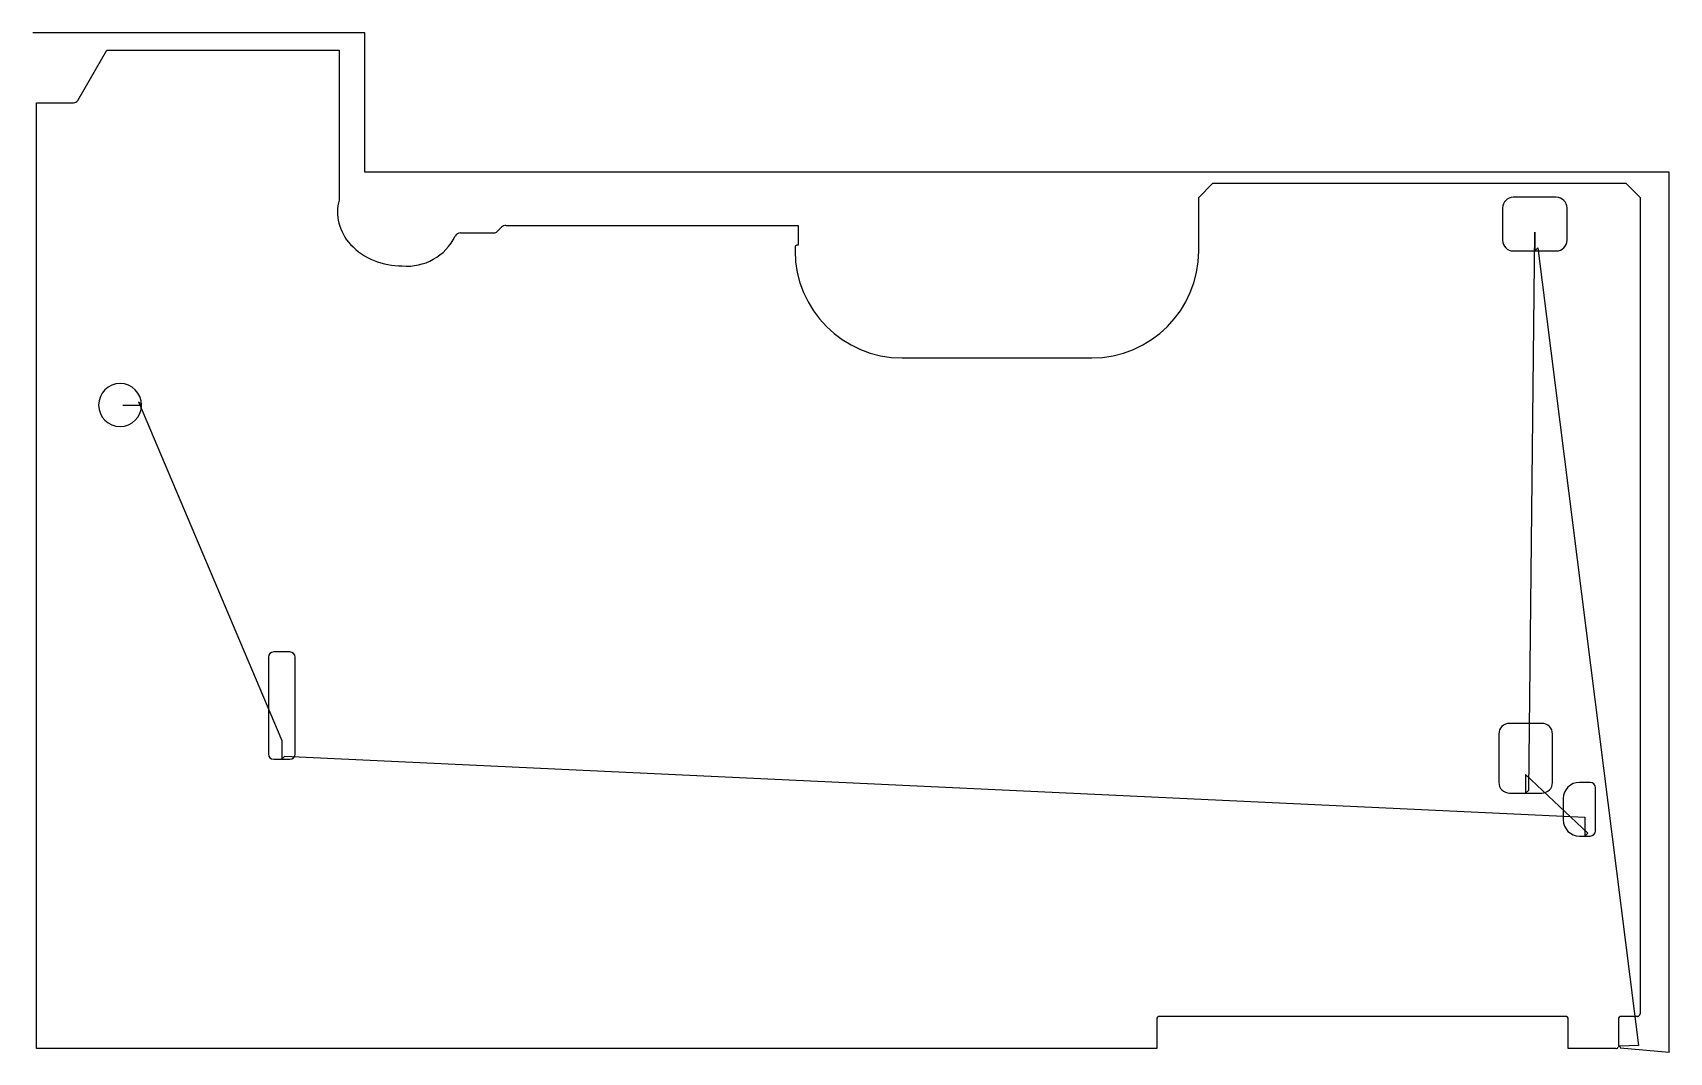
# Model space of a CAD drawing. Header units: metres. Extents: x 0 to 3047, y 0 to 1899.
import ezdxf

# ---------------------------------------------------------------- set-up
doc = ezdxf.new("R2010")
doc.units = ezdxf.units.M

msp = doc.modelspace()

# ---------------------------------------------------------------- linework, layer by layer
at = {"layer": 'TOOL_0'}
for p, q in [((1.001, 1899.263), (0.001, 1899.263)), ((618.257, 1899.263), (1.001, 1899.263)), ((618.257, 1639.307), (618.257, 1899.263)), ((83.771, 1773.251), (137.753, 1866.751)), ((137.753, 1866.751), (570.5, 1866.751)), ((570.5, 1866.751), (570.5, 1587.504)), ((6.751, 6.751), (6.751, 1768.751)), ((6.751, 1768.751), (75.977, 1768.751)), ((3047.147, 1639.307), (618.257, 1639.307)), ((2171.001, 1592.415), (2197.337, 1618.751)), ((2197.337, 1618.751), (2966.165, 1618.751)), ((2966.165, 1618.751), (2992.751, 1592.165)), ((3047.147, 1), (3047.147, 1639.307)), ((2171.001, 1492.749), (2171.001, 1592.415)), ((2836.75, 1592.751), (2756.75, 1592.751)), ((2992.751, 1592.165), (2992.751, 71.751)), ((2736.75, 1572.751), (2736.75, 1512.751)), ((2856.75, 1512.751), (2856.75, 1572.751)), ((796.613, 1526.251), (858.609, 1526.251)), ((864.973, 1528.887), (873.115, 1537.029)), ((880.893, 1540.251), (1425.501, 1540.251)), ((1425.501, 1540.251), (1425.501, 1503.501)), ((2785.407, 488.408), (2796.75, 1527.751)), ((2796.75, 1527.751), (2796.75, 1492.751)), ((1419.501, 1500.251), (1419.501, 1492.751)), ((1425.501, 1503.501), (1422.751, 1503.501)), ((2796.75, 1492.751), (2802.407, 1498.408)), ((2802.407, 1498.408), (2990.123, 12.446)), ((2756.75, 1492.751), (2796.75, 1492.751)), ((2796.75, 1492.751), (2836.75, 1492.751)), ((1618.751, 1293.501), (1971.751, 1293.501)), ((167.75, 1205.751), (202.75, 1205.751)), ((202.75, 1205.751), (197.093, 1211.408)), ((197.093, 1211.408), (463.75, 580.751)), ((438.75, 735.751), (438.75, 555.751)), ((478.75, 745.751), (448.75, 745.751)), ((488.75, 555.751), (488.75, 735.751)), ((2809.75, 612.751), (2749.75, 612.751)), ((463.75, 580.751), (463.75, 545.751)), ((2729.75, 592.751), (2729.75, 502.751)), ((2829.75, 502.751), (2829.75, 592.751)), ((463.75, 545.751), (469.407, 551.408)), ((469.407, 551.408), (2889.75, 437.751)), ((448.75, 545.751), (463.75, 545.751)), ((463.75, 545.751), (478.75, 545.751)), ((2895.407, 408.408), (2779.75, 517.751)), ((2779.75, 517.751), (2779.75, 482.751)), ((2779.75, 482.751), (2785.407, 488.408)), ((2899.75, 502.751), (2879.75, 502.751)), ((2909.75, 412.751), (2909.75, 492.751)), ((2749.75, 482.751), (2779.75, 482.751)), ((2779.75, 482.751), (2809.75, 482.751)), ((2849.75, 472.751), (2849.75, 432.751)), ((2889.75, 437.751), (2889.75, 402.751)), ((2879.75, 402.751), (2889.75, 402.751)), ((2889.75, 402.751), (2895.407, 408.408)), ((2889.75, 402.751), (2899.75, 402.751)), ((2092.751, 61.751), (2092.751, 6.751)), ((2854.001, 66.751), (2097.751, 66.751)), ((2859.001, 6.751), (2859.001, 61.751)), ((2952.501, 61.751), (2952.501, 13.251)), ((2987.751, 66.751), (2957.501, 66.751)), ((2092.751, 6.751), (6.751, 6.751)), ((2947.501, 6.751), (2859.001, 6.751)), ((2954.979, 11.558), (2952.273, 10.26)), ((2952.501, 13.251), (2954.98, 11.558)), ((2990.123, 12.446), (2954.979, 11.558)), ((2954.98, 11.558), (2955.963, 8.004)), ((2955.963, 8.004), (3047.147, 0)), ((3047.147, 0), (3047.147, 1)), ((3047.147, 1), (3047.147, 0)), ((3047.147, 0), (3047.147, 1))]:
    msp.add_line(p, q, dxfattribs=at)
for centre, radius, start, end in [((75.977, 1777.751), 9, 270, 329.999272), ((650.913, 1565.371), 83.403, 164.610882, 194.484113), ((2756.761, 1572.74), 20.011, 90.031495, 179.968505), ((2836.739, 1572.74), 20.011, 0.031495, 89.968505), ((657.545, 1566.426), 90.09, 194.078816, 223.053737), ((796.629, 1515.224), 11.026, 90.083135, 153.407063), ((858.609, 1535.251), 9, 270, 315), ((880.893, 1529.251), 11, 90, 135), ((678.737, 1585.116), 118.337, 222.661361, 248.602285), ((697.423, 1564.098), 99.564, 264.445557, 333.813261), ((1422.751, 1500.251), 3.25, 90, 180), ((2756.75, 1512.751), 20, 180, 270), ((2836.75, 1512.751), 20, 270, 0), ((687.462, 1605.519), 140.518, 248.325113, 270.13211), ((1618.751, 1492.751), 199.25, 180, 270), ((1971.751, 1492.751), 199.25, 270, 359.999425), ((162.75, 1205.751), 40, 0, 180), ((162.75, 1205.751), 40, 180, 0), ((448.75, 735.751), 10, 90, 180), ((478.75, 735.751), 10, 0, 90), ((2749.75, 592.751), 20, 90, 180), ((2809.75, 592.751), 20, 0, 90), ((448.75, 555.751), 10, 180, 270), ((478.75, 555.751), 10, 270, 0), ((2749.75, 502.751), 20, 180, 270), ((2809.75, 502.751), 20, 270, 0), ((2879.75, 472.751), 30, 90, 180), ((2899.75, 492.751), 10, 0, 90), ((2879.75, 432.751), 30, 180, 270), ((2899.75, 412.751), 10, 270, 0), ((2097.751, 61.751), 5, 90, 180), ((2854.001, 61.751), 5, 0, 90), ((2957.501, 61.751), 5, 90, 180), ((2987.751, 71.751), 5, 270, 0), ((2947.501, 11.751), 5, 270, 342.64871)]:
    msp.add_arc(centre, radius, start, end, dxfattribs=at)

doc.saveas('drawing.dxf')
